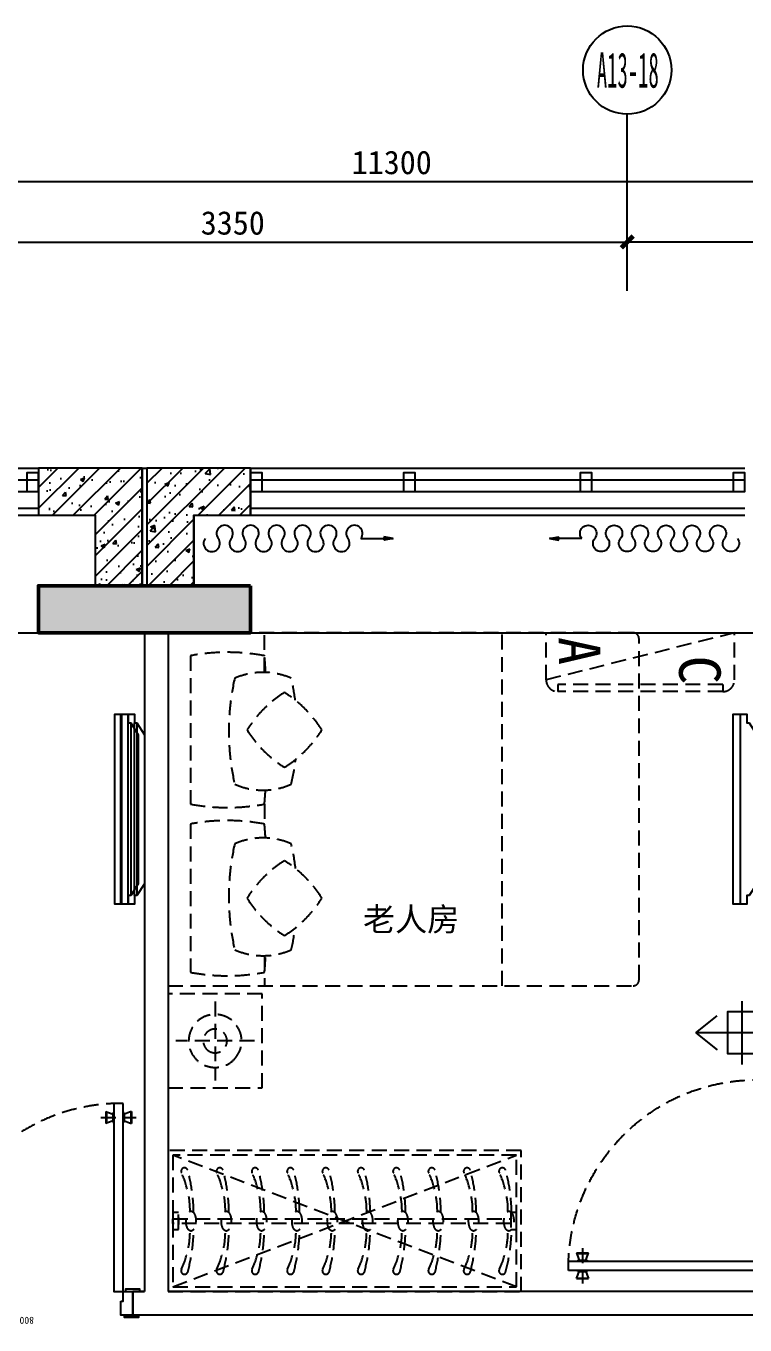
# Model space of a CAD drawing. Header units: millimetres. Extents: x -102565 to 103504, y -132507 to -120.
# Drawn here: x 62678 to 65731, y -6147 to -626 of the extents above; entities that cross this region are included whole.
import ezdxf
from ezdxf.enums import TextEntityAlignment as Align

# ---------------------------------------------------------------- set-up
doc = ezdxf.new("R2010")
doc.units = ezdxf.units.MM
doc.header["$LTSCALE"] = 10
doc.linetypes.add('HIDDEN', pattern=[9.524999999999999, 6.35, -3.175])
doc.layers.get('Defpoints').update_dxf_attribs({"color": 9})
for name, color, linetype in [('-B10  平         面  LESS', 3, 'Continuous'), ('-B11  平面非硬装   LESS', 2, 'HIDDEN'), ('-B12  平         地  LESS', 1, 'Continuous'), ('-B1234平 地 天 间  LESS', 7, 'Continuous'), ('-B123平   地   天  LESS', 3, 'Continuous'), ('-B13  平         天  LESS', 1, 'Continuous'), ('-B14  平 面 注 释  LESS', 1, 'Continuous'), ('-B60  给   排   水  LESS', 2, 'Continuous'), ('A02-G-MAIN-洋房4号户型_设计区$0$A_HDWR(配件)', 1, 'Continuous'), ('A02-G-MAIN-洋房4号户型_设计区$0$A_PATN_MATE(图案填充)', 252, 'Continuous'), ('A02-G-MAIN-洋房4号户型_设计区$0$A_WALL_BRIK(砌块墙)', 4, 'Continuous'), ('A02-G-MAIN-洋房4号户型_设计区$0$A_WINDOW(窗)', 3, 'Continuous'), ('S10-G-WACO-D户型COSF_设计区$0$G_COL_HATCH（墙柱填充）', 252, 'Continuous')]:
    doc.layers.add(name, color=color, linetype=linetype)
doc.layers.add('S10-G-WACO-D户型COSF_设计区$0$G_COL（墙柱）', color=4, linetype='Continuous', lineweight=50)
doc.styles.add('LESS标准文字', font='simhei.ttf', dxfattribs={"height": 2})
doc.dimstyles.new('标准注释（LESS）', dxfattribs={"dimtxt": 2, "dimasz": 1, "dimexe": 1, "dimexo": 0, "dimgap": 0.6, "dimtad": 1, "dimdec": 0, "dimrnd": 5, "dimzin": 12, "dimtxsty": 'LESS标准文字', "dimblk": 'ARCHTICK', "dimcen": 0, "dimclrd": 1, "dimclre": 1, "dimclrt": 3, "dimadec": 0, "dimazin": 0, "dimtfac": 1, "dimtdec": 0, "dimtix": 1, "dimtofl": 0, "dimtmove": 2, "dimatfit": 3, "dimldrblk": 'DOT', "dimfxl": 4, "dimfxlon": 1, "dimtfill": 1, "dimtolj": 1, "dimarcsym": 0})
pattern_1 = [(45, (-16910.52206872658, 1209.943903829408), (-44.19417382415921, 44.19417382415922), []), (49.99999999999999, (-16910.52206872658, 1209.943903829408), (179.3150456501884, -15.68803374564878), [18.75, -206.25]), (355, (-16910.52206872658, 1209.943903829408), (-34.68783340325, 188.048033425003), [15, -165]), (100.4514, (-16895.57914872658, 1208.63656882941), (144.6273454285054, 172.3598855152384), [15.9350475, -175.285528]), (46.18420000000002, (-16910.52206872658, 1259.943903829408), (266.8102621564111, -41.37975358225452), [28.12499999999986, -309.3749999999978]), (96.6356, (-16888.28788247659, 1256.495577079404), (233.6656763871758, 243.5294677251104), [23.902572, -262.92825]), (351.1842, (-16910.52206872658, 1259.943903829408), (233.6654862834068, 243.5296502313311), [22.5, -247.5]), (21, (-16885.52206872658, 1247.443903829408), (149.2267630296154, -100.6547226663347), [18.75, -206.25]), (326.0000000000001, (-16885.52206872658, 1247.443903829408), (60.82883298039543, 181.2875112617133), [15, -165]), (71.4514, (-16873.08651047658, 1239.056002329409), (210.0556571453725, 80.6326241774881), [15.9350475, -175.285528]), (37.50000000000001, (-16910.52206872658, 1209.943903829408), (3.039963829322667, 83.22346345782788), [0, -163, 0, -167.5, 0, -165.625]), (7.499999999999999, (-16910.52206872658, 1209.943903829408), (65.76738436053715, 98.60292797059006), [0, -95.5, 0, -159.25, 0, -63.125]), (327.5, (-16966.27206872658, 1209.943903829408), (133.4556090431022, -5.638717933594939), [0, -62.5, 0, -195, 0, -258.75]), (317.5, (-16991.27206872658, 1209.943903829408), (145.7965423355966, 25.02624558307943), [0, -81.25, 0, -129.5, 0, -183.75])]

# ---------------------------------------------------------------- blocks, each defined once
blk = doc.blocks.new('S10-G-WACO-D户型COSF_设计区')
at = {"layer": 'S10-G-WACO-D户型COSF_设计区$0$G_COL_HATCH（墙柱填充）'}
h = blk.add_hatch(color=0, dxfattribs=at)
h.dxf.hatch_style = 1
h.paths.add_polyline_path([(29149.99999223693, 18899.9606032247), (28249.99999223693, 18899.9606032247), (28249.99999223693, 18699.9606032247), (29149.99999223693, 18699.9606032247)])
at = {"layer": 'S10-G-WACO-D户型COSF_设计区$0$G_COL（墙柱）', "color": 0}
blk.add_lwpolyline([(29149.99999223693, 18899.9606032247), (28249.99999223693, 18899.9606032247), (28249.99999223693, 18699.9606032247), (29149.99999223693, 18699.9606032247)], close=True, dxfattribs=at)
blk = doc.blocks.new('1500ertong')
at = {"layer": '-B11  平面非硬装   LESS', "color": 8}
for p, q in [((22106.91643286493, 10041.58556191484), (22106.91643286493, 10376.58556190739)), ((21939.41643286493, 10209.08556191484), (22274.41643289474, 10209.08556191484)), ((20887.9596693888, 9974.585561914839), (20888.17679248002, 8474.585561914839)), ((21897.2183274999, 9846.879006295765), (21897.2183274999, 9974.585561914839)), ((22212.21834210303, 9287.33667024365), (22212.21834210303, 9917.336664730221)), ((21897.2183274999, 9202.402277344376), (21897.2183274999, 9287.336667472035)), ((22212.21834265531, 8572.402280011433), (22212.21834265531, 9202.402274498003)), ((21897.2183274999, 8642.859938520645), (21897.2183274999, 8474.585561914839)), ((21897.2183274999, 8572.402277344376), (21897.2183274999, 8569.869472438008))]:
    blk.add_line(p, q, dxfattribs=at)
at = {"layer": '-B11  平面非硬装   LESS'}
blk.add_lwpolyline([(22306.91643286493, 10409.08556191484), (21906.91643286493, 10409.08556191484), (21906.91643286493, 10009.08556191484), (22306.91643286493, 10009.08556191484)], close=True, dxfattribs=at)
blk.add_lwpolyline([(22306.91653070596, 9974.585561914835), (20331.91653070596, 9974.585561914839, 0.414213562373095), (20306.91653070596, 9949.585561914839), (20306.91653070596, 8499.585561914839, 0.414213562373095), (20331.91653070596, 8474.585561914839), (22306.91653070596, 8474.585561914835)], format="xyb", close=True, dxfattribs=at)
at = {"layer": '-B11  平面非硬装   LESS', "color": 8}
for centre, radius, start, end in [((25790.4455355182, 9602.336667472031), 3905.949704364321, 175.3742887233572, 176.4127364495465), ((22054.7183274999, 9085.436525577217), 846.6782718860277, 79.2793300050891, 100.7206699949109), ((21903.61884925512, 9549.37391229859), 297.5739364141405, 66.18657204692421, 113.8134279530758), ((22769.95733008531, 9596.613911563065), 1011.820786297927, 167.1516449646382, 172.4797976207421), ((21037.28036848453, 9596.613911563069), 1011.820786297927, 347.1516449646382, 12.84835503536186), ((22081.78023222831, 9333.110410088211), 505.9103931489637, 122.15164597255, 147.8483542547833), ((21543.32771740106, 9333.110410088211), 505.9103931453533, 32.15164574521668, 57.84835402745), ((22081.78023222831, 9871.562924915463), 505.9103931453533, 212.1516457452167, 237.84835402745), ((21543.32771740106, 9871.562924915463), 505.9103931489637, 302.15164597255, 327.8483542547833), ((22769.95733008531, 9596.613911563065), 1011.820786297927, 186.7941671501419, 192.8483550353618), ((21903.61884925512, 9643.85391085735), 297.5739364141292, 246.1865720469242, 293.8134279530758), ((25790.4455355182, 9602.336667472031), 3905.949704364321, 183.7559056628886, 184.6257112766428), ((22054.7183274999, 10119.23680936685), 846.6782718860277, 259.2793300050891, 280.7206699949109), ((25790.4455355182, 8887.402277344372), 3905.949704364321, 175.3742887233572, 176.2440943371114), ((22054.7183274999, 8370.502135449558), 846.6782718860277, 79.2793300050891, 100.7206699949109), ((22769.95733008531, 8893.125033253338), 1011.820786297927, 167.1516449646382, 173.2058328498582), ((21903.61884925512, 8845.88503395906), 297.5739364141292, 66.18657204692421, 113.8134279530758), ((21037.28036848453, 8893.125033253342), 1011.820786297927, 347.1516449646382, 12.84835503536186), ((22081.78023222831, 8618.17601993075), 505.9103931453533, 122.15164597255, 147.8483542547833), ((21543.32771740106, 8618.17601993075), 505.9103931489637, 32.15164574521668, 57.84835402745), ((22081.78023222831, 9156.628534758001), 505.9103931489637, 212.1516457452167, 237.84835402745), ((21543.32771740106, 9156.628534758001), 505.9103931453533, 302.15164597255, 327.8483542547833), ((22769.95733008531, 8893.125033253338), 1011.820786297927, 187.5202023792579, 192.8483550353618), ((21903.61884925512, 8940.365032547623), 297.5739364141405, 246.1865720469242, 293.8134279530758), ((25790.4455355182, 8887.402277344372), 3905.949704364321, 183.5872635504535, 184.6257112766428), ((22054.7183274999, 9404.302419239193), 846.6782718860277, 259.2793300050891, 280.7206699949109)]:
    blk.add_arc(centre, radius, start, end, dxfattribs=at)
at = {"layer": '-B11  平面非硬装   LESS', "color": 8, "extrusion": (0, 0, -1)}
for major_axis, ratio, start_param, end_param in [((-79.5495128997231, 79.54951289972311), 0.9999999995917888, 0.7853981636015538, 7.06858347078114), ((35.70889245533573, 35.70889245533572), 0.9999999996967107, -0.7853981635490931, 5.497787143630493)]:
    blk.add_ellipse((22106.91643286493, 10209.08556191484), major_axis=major_axis, ratio=ratio, start_param=start_param, end_param=end_param, dxfattribs=at)
blk = doc.blocks.new('空调')
at = {"color": 1, "linetype": 'HIDDEN'}
for p, q in [((49.99999998009298, 250.0000100998295), (750.0003656515764, 249.9985473207198)), ((49.99999996740371, 220.0000100998295), (49.99999998009298, 250.0000100998295)), ((750.0003656388872, 219.9985473207125), (750.0003656515764, 249.9985473207198)), ((-4.109460860490799e-08, 200.0000100998295), (-4.109460860490799e-08, 1.010029518511146e-05)), ((-4.109460860490799e-08, 1.010029518511146e-05), (800.0003656303888, 199.9985473169945)), ((49.99999996740371, 220.0000100998295), (750.0003656388872, 219.9985473207125)), ((800.0003656303888, 199.9985473169945), (800.0003656153713, -0.001452381729905028))]:
    blk.add_line(p, q, dxfattribs=at)
at = {"linetype": 'HIDDEN'}
blk.add_lwpolyline([(800.0003656153713, -0.001452381729905028), (-4.109460860490799e-08, 1.010029518511146e-05)], dxfattribs=at)
at = {"color": 1, "linetype": 'HIDDEN'}
for centre, start, end in [((49.99999995890539, 200.0000100998295), 89.99999997331958, 180), ((750.0003656303888, 199.9985473207125), 0, 89.99999997331958)]:
    blk.add_arc(centre, 50, start, end, dxfattribs=at)
at = {"color": 1, "linetype": 'HIDDEN', "style": 'LESS标准文字'}
for s, p in [('C', (235.7012908181059, 97.94190648794029)), ('A', (746.5208552761324, 17.7408522578844))]:
    blk.add_text(s, height=176.4, rotation=90.4173541240641, dxfattribs=at).set_placement(p)
blk = doc.blocks.new('门把手')
at = {"layer": '-B10  平         面  LESS', "color": 1, "linetype": 'Continuous'}
for p, q in [((-54.72222222195705, -35.00000000014552), (-54.72222222195705, -84.99999999985448)), ((-51.94444444420515, -35.00000000014552), (-51.94444444420515, -84.99999999985448)), ((-24.16666666662786, -40.55555555571482), (-19.99999999994179, -40.55555555571482)), ((-24.16666666662786, -40.55555555571482), (-24.16666666662786, -79.44444444428518)), ((24.16666666674428, -40.55555555571482), (20.00000000005821, -40.55555555571482)), ((24.16666666674428, -40.55555555571482), (24.16666666674428, -79.44444444428518)), ((51.94444444432156, -35.00000000014552), (51.94444444432156, -84.99999999985448)), ((54.72222222207347, -35.00000000014552), (54.72222222207347, -84.99999999985448)), ((-24.16666666662786, -79.44444444428518), (-19.99999999994179, -79.44444444428518)), ((24.16666666674428, -79.44444444428518), (20.00000000005821, -79.44444444428518))]:
    blk.add_line(p, q, dxfattribs=at)
at = {"layer": '-B10  平         面  LESS', "color": 1, "linetype": 'HIDDEN'}
blk.add_line((-74.72735156066483, -60), (74.72735156095587, -60), dxfattribs=at)
at = {"layer": '-B10  平         面  LESS', "color": 1, "linetype": 'Continuous', "extrusion": (0, 0, -1)}
for centre, major_axis, ratio, start_param, end_param in [((-109.8726851758547, -234.2332175738338), (146.177030596891, 146.1770305968911), 0.9999999999886804, 5.767838655343621, 5.925277639357057), ((-109.8726851758547, 114.2332175738302), (146.177030599858, 146.1770305998581), 0.9999999999860258, 1.928703994608979, 2.086142978620104)]:
    blk.add_ellipse(centre, major_axis=major_axis, ratio=ratio, start_param=start_param, end_param=end_param, dxfattribs=at)
at = {"layer": '-B10  平         面  LESS', "color": 1, "linetype": 'Continuous'}
for centre, major_axis, ratio, start_param, end_param in [((109.8726851759711, -234.2332175738338), (146.177030596999, -146.177030596999), 0.9999999999873886, 2.626246001752999, 2.783684985767259), ((109.8726851759711, 114.2332175738302), (146.1770305973785, -146.1770305973785), 0.9999999999996985, 5.070296648203129, 5.227735632215986)]:
    blk.add_ellipse(centre, major_axis=major_axis, ratio=ratio, start_param=start_param, end_param=end_param, dxfattribs=at)
blk = doc.blocks.new('门开启虚线')
at = {"layer": '-B10  平         面  LESS', "color": 8, "linetype": 'HIDDEN'}
blk.add_arc((0, 1.455191522836685e-11), 799.9999999999491, 90, 180, dxfattribs=at)
blk = doc.blocks.new('*U1135')
blk.add_lwpolyline([(0, 0), (-60, 0), (-60, 10), (0, 10)], close=True)
blk = doc.blocks.new('*D290')
at = {"layer": 'Defpoints', "color": 0, "transparency": 16777216}
for p in [(50.00000000011642, 122.0573235716462), (50.00000000011642, 99.99999999288411), (849.9999999586144, 99.99999999298234)]:
    blk.add_point(p, dxfattribs=at)
at = {"layer": 'Defpoints', "color": 8, "transparency": 16777216, "insert": (449.9999999793654, 122.0573235716462), "char_height": 30, "attachment_point": 5, "style": 'LESS标准文字', "bg_fill": 3, "box_fill_scale": 1.1, "bg_fill_color": 256, "bg_fill_true_color": 13158600, "bg_fill_transparency": 0}
blk.add_mtext('\\A1;800', dxfattribs=at)
blk = doc.blocks.new('_ArchTick')
at = {"color": 0, "linetype": 'ByBlock', "const_width": 0.4}
blk.add_lwpolyline([(-0.5, -0.5), (0.5, 0.5)], dxfattribs=at)
blk = doc.blocks.new('_Dot')
at = {"color": 0, "linetype": 'ByBlock', "lineweight": -2}
blk.add_line((-0.5, 0), (-1, 0), dxfattribs=at)
at = {"color": 0, "linetype": 'ByBlock', "const_width": 0.5}
blk.add_lwpolyline([(-0.25, 0, 1), (0.25, 0, 1)], format="xyb", close=True, dxfattribs=at)
blk = doc.blocks.new('门套线（外）')
blk.add_lwpolyline([(0, 1.726334630802739e-09), (60, 1.726334630802739e-09), (60, 10.00000000172633), (0, 10.00000000172633)], close=True)
blk = doc.blocks.new('A$C2F834631')
for p, q in [((-2.479512477293611e-05, 87.47737107378634), (62.13425099966116, 98.47886482599279)), ((-2.479512477293611e-05, 87.47737107378634), (62.13425099966116, 76.4758773215799)), ((214.759857776342, 87.47737107378634), (-2.479512477293611e-05, 87.47737107378634)), ((62.13425099966116, 98.47886482599279), (54.91981336072786, 87.47737107378634)), ((62.13425099966116, 76.4758773215799), (54.91981336072786, 87.47737107378634))]:
    blk.add_line(p, q)
for centre, start, end in [((343.8627562538022, 120.6307885939968), 322.3895166346791, 217.6104833653209), ((515.999954223691, 120.6307885939896), 322.3895166346791, 217.6104833653209), ((688.137152193638, 120.6307885939896), 322.3895166346791, 217.6104833653209), ((860.2743501635268, 120.6307885939823), 322.3895166346791, 217.6104833653209), ((1032.411548133416, 120.6307885939823), 322.3895166346791, 217.6104833653209), ((1204.548746103363, 120.630788593975), 322.3895166346791, 217.6104833653209), ((257.7941572688287, 54.32395355357585), 142.3895166346791, 37.6104833653209), ((429.9313552387757, 54.32395355356857), 142.3895166346791, 37.6104833653209), ((602.0685532086645, 54.32395355356857), 142.3895166346791, 37.6104833653209), ((774.2057511785533, 54.3239535535613), 142.3895166346791, 37.6104833653209), ((946.3429491485003, 54.3239535535613), 142.3895166346791, 37.6104833653209), ((1118.480147118389, 54.32395355355402), 142.3895166346791, 37.6104833653209)]:
    blk.add_arc(centre, 54.32402807301445, start, end)
for points in [[(62.13425099966116, 98.47886482599279), (54.91981336072786, 87.47737107378634), (-2.479512477293611e-05, 87.47737107378634)], [(-2.479512477293611e-05, 87.47737107378634), (62.13425099966116, 76.4758773215799), (54.91981336072786, 87.47737107378634)]]:
    blk.add_solid(points)
blk = doc.blocks.new('*U640')
at = {"linetype": 'ByBlock', "extrusion": (0, 0, -1)}
for p, q in [((604520.0551183125, -248157.5679124451), (604520.0551183125, -249657.5679124451)), ((605120.0551183125, -248157.5679124451), (604520.0551183125, -248157.5679124451)), ((605120.0551183125, -249657.5679124451), (605120.0551183125, -248157.5679124451)), ((604520.0551183125, -249657.5679124451), (605120.0551183125, -249657.5679124451))]:
    blk.add_line(p, q, dxfattribs=at)
at = {"linetype": 'ByBlock'}
for p, q in [((604520.0551183125, -248157.5679124451), (604520.0551183125, -249657.5679124451)), ((605120.0551183125, -248157.5679124451), (604520.0551183125, -248157.5679124451)), ((604540.0551183125, -248177.5679124451), (604540.0551183125, -249637.5679124451)), ((605100.0551183125, -248177.5679124451), (604540.0551183125, -248177.5679124451)), ((604856.1841505965, -248177.5679124451), (604783.9260860583, -248177.5679124451)), ((605100.0551183125, -249637.5679124451), (605100.0551183125, -248177.5679124451)), ((605120.0551183125, -249657.5679124451), (605120.0551183125, -248157.5679124451)), ((604520.0551183125, -249657.5679124451), (605120.0551183125, -249657.5679124451)), ((604540.0551183125, -249637.5679124451), (605100.0551183125, -249637.5679124451)), ((604783.9260860583, -249637.5679124451), (604856.1841505965, -249637.5679124451))]:
    blk.add_line(p, q, dxfattribs=at)
at = {"color": 8, "linetype": 'ByBlock'}
for p, q in [((604783.9260860583, -248177.5679124451), (604783.9260860583, -248202.5679124451)), ((604856.1841505965, -248202.5679124451), (604856.1841505965, -248177.5679124451)), ((604783.9260860583, -248202.5679124451), (604856.1841505965, -248202.5679124451)), ((604835.0551183125, -248202.5679124451), (604805.0551183125, -248202.5679124451)), ((604783.9260860583, -249612.5679124451), (604783.9260860583, -249637.5679124451)), ((604856.1841505965, -249612.5679124451), (604783.9260860583, -249612.5679124451)), ((604856.1841505965, -249637.5679124451), (604856.1841505965, -249612.5679124451))]:
    blk.add_line(p, q, dxfattribs=at)
at = {"color": 8}
for points in [[(604540.0551183125, -248177.5679124451), (605100.0551183125, -249637.5679124451)], [(604540.0551183125, -249637.5679124451), (605100.0551183125, -248177.5679124451)]]:
    blk.add_lwpolyline(points, dxfattribs=at)
at = {"color": 8, "linetype": 'ByBlock'}
blk.add_lwpolyline([(604830.0551183125, -249612.5679124451), (604810.0551183125, -249612.5679124451), (604810.0551183125, -248177.5679124451), (604830.0551183125, -248177.5679124451)], close=True, dxfattribs=at)
for centre, radius, start, end in [((604608.5458315264, -248227.3959368832), 14.71397849722514, 60.90327998400224, 249.7316551489735), ((604794.8759065171, -247529.278480806), 737.2075556814796, 254.9497944831996, 269.2051470997105), ((604779.4503475925, -247866.8855244821), 384.287241269938, 244.7789436781691, 269.8386877940624), ((604845.2365576526, -247529.2785398891), 737.2075556814652, 270.7947214080605, 285.0500712159664), ((604860.6613233587, -247866.8856193802), 384.2872420775963, 270.1611670637388, 295.2209222685478), ((605031.5649970075, -248227.3964320129), 14.71397849722492, 290.2682119472328, 119.0965870026857), ((604608.5458315264, -248377.3959368832), 14.71397849722514, 60.90327998400221, 249.7316551489733), ((604794.8759065171, -247679.278480806), 737.2075556814796, 254.9497944831994, 269.2051470997105), ((604779.4503475925, -248016.8855244821), 384.287241269938, 244.7789436781688, 269.8386877940624), ((604845.2365576526, -247679.2785398891), 737.2075556814652, 270.7947214080605, 285.0500712159665), ((604860.6613233587, -248016.8856193802), 384.2872420775963, 270.1611670637388, 295.220922268548), ((605031.5649970075, -248377.3964320129), 14.71397849722492, 290.2682119472328, 119.0965870026861), ((604608.5458315264, -248527.3959368832), 14.71397849722514, 60.90327998400221, 249.7316551489733), ((604779.4503475925, -248166.8855244821), 384.287241269938, 244.7789436781696, 269.8386877940624), ((604860.6613233587, -248166.8856193802), 384.2872420775963, 270.1611670637388, 295.2209222685473), ((605031.5649970075, -248527.3964320129), 14.71397849722492, 290.2682119472328, 119.0965870026861), ((604794.8759065171, -247829.278480806), 737.2075556814796, 254.9497944831998, 269.2051470997105), ((604845.2365576526, -247829.2785398891), 737.2075556814652, 270.7947214080605, 285.0500712159665), ((604608.5458315264, -248677.3959368832), 14.71397849722514, 60.90327998400221, 249.7316551489733), ((604794.8759065171, -247979.278480806), 737.2075556814796, 254.9497944831998, 269.2051470997105), ((604779.4503475925, -248316.8855244821), 384.287241269938, 244.7789436781696, 269.8386877940624), ((604845.2365576526, -247979.2785398891), 737.2075556814652, 270.7947214080605, 285.0500712159665), ((604860.6613233587, -248316.8856193802), 384.2872420775963, 270.1611670637388, 295.2209222685473), ((605031.5649970075, -248677.3964320129), 14.71397849722492, 290.2682119472328, 119.0965870026861), ((604608.5458315264, -248827.3959368832), 14.71397849722514, 60.90327998400379, 249.7316551489745), ((604794.8759065171, -248129.278480806), 737.2075556814796, 254.9497944831989, 269.2051470997105), ((604779.4503475925, -248466.8855244821), 384.287241269938, 244.7789436781696, 269.8386877940624), ((604845.2365576526, -248129.2785398891), 737.2075556814652, 270.7947214080605, 285.0500712159665), ((604860.6613233587, -248466.8856193802), 384.2872420775963, 270.1611670637388, 295.2209222685473), ((605031.5649970075, -248827.3964320129), 14.71397849722492, 290.2682119472339, 119.0965870026845), ((604608.5458315264, -248977.3959368832), 14.71397849722514, 60.90327998400379, 249.7316551489745), ((604779.4503475925, -248616.8855244821), 384.287241269938, 244.7789436781696, 269.8386877940624), ((604860.6613233587, -248616.8856193802), 384.2872420775963, 270.1611670637388, 295.2209222685473), ((605031.5649970075, -248977.3964320129), 14.71397849722492, 290.2682119472339, 119.0965870026845), ((604794.8759065171, -248279.278480806), 737.2075556814796, 254.9497944831989, 269.2051470997105), ((604845.2365576526, -248279.2785398891), 737.2075556814652, 270.7947214080605, 285.0500712159665), ((604608.5458315264, -249127.3959368832), 14.71397849722514, 60.90327998400379, 249.7316551489745), ((604779.4503475925, -248766.8855244821), 384.287241269938, 244.7789436781696, 269.8386877940624), ((604860.6613233587, -248766.8856193802), 384.2872420775963, 270.1611670637388, 295.2209222685473), ((605031.5649970075, -249127.3964320129), 14.71397849722492, 290.2682119472339, 119.0965870026845), ((604794.8759065171, -248429.278480806), 737.2075556814796, 254.9497944831989, 269.2051470997105), ((604845.2365576526, -248429.2785398891), 737.2075556814652, 270.7947214080605, 285.0500712159665), ((604608.5458315264, -249277.3959368832), 14.71397849722514, 60.90327998400379, 249.7316551489745), ((604794.8759065171, -248579.278480806), 737.2075556814796, 254.9497944832006, 269.2051470997105), ((604779.4503475925, -248916.8855244821), 384.287241269938, 244.7789436781696, 269.8386877940624), ((604845.2365576526, -248579.2785398891), 737.2075556814652, 270.7947214080606, 285.0500712159665), ((604860.6613233587, -248916.8856193802), 384.2872420775963, 270.1611670637388, 295.2209222685473), ((605031.5649970075, -249277.3964320129), 14.71397849722492, 290.2682119472317, 119.0965870026845), ((604608.5458315264, -249427.3959368832), 14.71397849722514, 60.90327998400379, 249.7316551489745), ((604794.8759065171, -248729.278480806), 737.2075556814796, 254.9497944832006, 269.2051470997105), ((604779.4503475925, -249066.8855244821), 384.287241269938, 244.7789436781696, 269.8386877940624), ((604845.2365576526, -248729.2785398891), 737.2075556814652, 270.7947214080606, 285.0500712159665), ((604860.6613233587, -249066.8856193802), 384.2872420775963, 270.1611670637388, 295.2209222685473), ((605031.5649970075, -249427.3964320129), 14.71397849722492, 290.2682119472317, 119.0965870026845), ((604608.5458315264, -249577.3959368832), 14.71397849722514, 60.90327998400379, 249.7316551489745), ((604779.4503475925, -249216.8855244821), 384.287241269938, 244.7789436781696, 269.8386877940624), ((604860.6613233587, -249216.8856193802), 384.2872420775963, 270.1611670637388, 295.2209222685473), ((605031.5649970075, -249577.3964320129), 14.71397849722492, 290.2682119472317, 119.0965870026845), ((604794.8759065171, -248879.278480806), 737.2075556814796, 254.9497944832006, 269.2051470997105), ((604845.2365576526, -248879.2785398891), 737.2075556814652, 270.7947214080606, 285.0500712159665)]:
    blk.add_arc(centre, radius, start, end, dxfattribs=at)
for centre in [(604820.0553571781, -248254.9116755953), (604820.0553571781, -248404.9116755953), (604820.0553571781, -248554.9116755953), (604820.0553571781, -248704.9116755953), (604820.0553571781, -248854.9116755953), (604820.0553571781, -249004.9116755953), (604820.0553571781, -249154.9116755953), (604820.0553571781, -249304.9116755953), (604820.0553571781, -249454.9116755953), (604820.0553571781, -249604.9116755953)]:
    blk.add_ellipse(centre, major_axis=(-42.36795274843174, 9.747465504192955e-05), ratio=0.4943720058768378, start_param=3.141592653589864, end_param=9.42477796076945, dxfattribs=at)
blk = doc.blocks.new('wqda')
at = {"layer": '-B10  平         面  LESS'}
for p, q in [((128310.9970469819, -10936.92178206505), (128310.9970469819, -11206.94074161859)), ((128310.9970469819, -10936.92178206504), (128310.9970469819, -11206.94074161857)), ((128508.2043581793, -11071.93126184183), (128417.2289731511, -10999.63069309767)), ((128508.2043581793, -11071.93126184182), (128417.2289731511, -10999.63069309766)), ((128223.9319910076, -11071.93126184183), (128508.2043581793, -11071.93126184183)), ((128223.9319910076, -11071.93126184182), (128508.2043581793, -11071.93126184182)), ((128508.2043581793, -11071.93126184183), (128417.2289731511, -11144.231830586)), ((128508.2043581793, -11071.93126184182), (128417.2289731511, -11144.23183058598))]:
    blk.add_line(p, q, dxfattribs=at)
for points in [[(128249.3258793433, -10981.93125957247), (128372.6682146206, -10981.93125957247), (128372.6682146206, -11161.9312641112), (128249.3258793433, -11161.9312641112)], [(128249.3258793433, -10981.93125957246), (128372.6682146206, -10981.93125957246), (128372.6682146206, -11161.93126411118), (128249.3258793433, -11161.93126411118)]]:
    blk.add_lwpolyline(points, close=True, dxfattribs=at)
blk = doc.blocks.new('*D1063')
at = {"color": 1, "lineweight": -2, "transparency": 16777216}
for p, q in [((24508.54238236853, -20699.12207328792), (24508.54238236853, -20449.12207328792)), ((35808.54237600793, -20699.12207328792), (35808.54237600793, -20449.12207328792)), ((24508.54238236853, -20499.12207328792), (35808.54237600793, -20499.12207328792))]:
    blk.add_line(p, q, dxfattribs=at)
at = {"layer": 'Defpoints', "color": 0, "transparency": 16777216}
for p in [(35808.54237600793, -20499.12207328792), (24508.54238236853, -21279.06380158234), (35808.54237600793, -21279.06380158234)]:
    blk.add_point(p, dxfattribs=at)
at = {"color": 1, "lineweight": -2, "transparency": 16777216, "xscale": 50, "yscale": 50, "zscale": 50, "rotation": 180}
blk.add_blockref('_ArchTick', (24508.54238236853, -20499.12207328792), dxfattribs=at)
at = {"color": 1, "lineweight": -2, "transparency": 16777216, "xscale": 50, "yscale": 50, "zscale": 50}
blk.add_blockref('_ArchTick', (35808.54237600793, -20499.12207328792), dxfattribs=at)
at = {"color": 3, "transparency": 16777216, "insert": (30158.54237918823, -20418.56027553511), "char_height": 100, "attachment_point": 5, "style": 'LESS标准文字', "bg_fill": 3, "box_fill_scale": 1.1, "bg_fill_color": 256, "bg_fill_true_color": 13158600, "bg_fill_transparency": 0}
blk.add_mtext('\\A1;11300', dxfattribs=at)
blk = doc.blocks.new('*D1064')
at = {"color": 1, "lineweight": -2, "transparency": 16777216}
for p, q in [((27808.54238236855, -20956.08812543355), (27808.54238236855, -20706.08812543355)), ((27808.54238236855, -20756.08812543355), (31158.54238236855, -20756.08812543355)), ((31158.54238236855, -20956.08812543355), (31158.54238236855, -20706.08812543355))]:
    blk.add_line(p, q, dxfattribs=at)
at = {"layer": 'Defpoints', "color": 0, "transparency": 16777216}
for p in [(31158.54238236855, -20756.08812543355), (31158.54238236855, -21333.56871017082), (27808.54238236855, -21423.782253219)]:
    blk.add_point(p, dxfattribs=at)
at = {"color": 1, "lineweight": -2, "transparency": 16777216, "xscale": 50, "yscale": 50, "zscale": 50, "rotation": 180}
blk.add_blockref('_ArchTick', (27808.54238236855, -20756.08812543355), dxfattribs=at)
at = {"color": 1, "lineweight": -2, "transparency": 16777216, "xscale": 50, "yscale": 50, "zscale": 50}
blk.add_blockref('_ArchTick', (31158.54238236855, -20756.08812543355), dxfattribs=at)
at = {"color": 3, "transparency": 16777216, "insert": (29483.54238236855, -20675.52632768075), "char_height": 100, "attachment_point": 5, "style": 'LESS标准文字', "bg_fill": 3, "box_fill_scale": 1.1, "bg_fill_color": 256, "bg_fill_true_color": 13158600, "bg_fill_transparency": 0}
blk.add_mtext('\\A1;3350', dxfattribs=at)
blk = doc.blocks.new('*D1065')
at = {"color": 1, "lineweight": -2, "transparency": 16777216}
for p, q in [((31158.54238236855, -20956.08812543355), (31158.54238236855, -20706.08812543355)), ((33508.54238236843, -20756.08812543355), (31158.54238236855, -20756.08812543355)), ((33508.54238236843, -20956.08812543355), (33508.54238236843, -20706.08812543355))]:
    blk.add_line(p, q, dxfattribs=at)
at = {"layer": 'Defpoints', "color": 0, "transparency": 16777216}
for p in [(31158.54238236855, -20756.08812543355), (31158.54238236855, -21263.55212980635), (33508.54238236843, -21326.83625701927)]:
    blk.add_point(p, dxfattribs=at)
at = {"color": 1, "lineweight": -2, "transparency": 16777216, "xscale": 50, "yscale": 50, "zscale": 50, "rotation": 180}
blk.add_blockref('_ArchTick', (31158.54238236855, -20756.08812543355), dxfattribs=at)
at = {"color": 1, "lineweight": -2, "transparency": 16777216, "xscale": 50, "yscale": 50, "zscale": 50}
blk.add_blockref('_ArchTick', (33508.54238236843, -20756.08812543355), dxfattribs=at)
at = {"color": 3, "transparency": 16777216, "insert": (32333.54238236848, -20675.52632768075), "char_height": 100, "attachment_point": 5, "style": 'LESS标准文字', "bg_fill": 3, "box_fill_scale": 1.1, "bg_fill_color": 256, "bg_fill_true_color": 13158600, "bg_fill_transparency": 0}
blk.add_mtext('\\A1;2350', dxfattribs=at)
blk = doc.blocks.new('*U1078')
at = {"color": 1}
blk.add_line((0, 0), (3.33066907387547e-15, 15), dxfattribs=at)
blk.add_circle((4.163336342344337e-15, 18.75), 3.750000000000001, dxfattribs=at)
at = {"color": 3, "style": 'LESS标准文字', "width": 2.440007436557728, "flags": 8}
blk.add_attdef('轴号', text='', height=3, dxfattribs=at).set_placement((-2.584317982871095, 17.25), (2.679518284759059, 17.25), align=Align.FIT)
blk = doc.blocks.new('*U289')
at = {"layer": '-B10  平         面  LESS'}
blk.add_lwpolyline([(40.00000000000003, -799.999999981126), (80.00000000000003, -799.999999981126), (80, -1.782609615474939e-09), (40, -1.782609615474939e-09)], close=True, dxfattribs=at)
at = {"layer": '-B12  平         地  LESS'}
for points in [[(50.00000000005821, 39.99999999821739), (40.00000000005821, 39.99999999823922), (40, -1.775333657860756e-09), (0, -1.760781742632389e-09), (0, 99.99999999641295), (50.00000000011642, 99.99999999640568), (50.00000000011642, 39.99999999821739)], [(849.9999999586726, 39.99999999821739), (859.9999999586726, 39.99999999823922), (859.9999999587308, -1.782609615474939e-09), (899.9999999587307, -1.768057700246572e-09), (899.9999999587307, 99.99999999641295), (849.9999999586144, 99.99999999640568), (849.9999999586144, 39.99999999821739)]]:
    blk.add_lwpolyline(points, dxfattribs=at)
at = {"layer": '-B10  平         面  LESS', "linetype": 'HIDDEN', "rotation": 180}
blk.add_blockref('门开启虚线', (50, -1.768057700246572e-09), dxfattribs=at)
at = {"layer": '-B10  平         面  LESS', "rotation": 180}
blk.add_blockref('门把手', (60.00000000000003, -799.999999981126), dxfattribs=at)
at = {"layer": '-B12  平         地  LESS', "color": 2}
blk.add_blockref('*U1135', (35.00000000011642, 99.9999999964275), dxfattribs=at)
at = {"layer": '-B12  平         地  LESS', "color": 2, "xscale": -1}
blk.add_blockref('*U1135', (864.9999999586144, 99.9999999964275), dxfattribs=at)
at = {"layer": '-B12  平         地  LESS', "rotation": 180}
blk.add_blockref('门套线（外）', (30, 1.647748604227672e-09), dxfattribs=at)
at = {"layer": '-B12  平         地  LESS', "xscale": -1, "rotation": 180}
blk.add_blockref('门套线（外）', (869.9999999587308, 1.647748604227672e-09), dxfattribs=at)
at = {"layer": 'Defpoints', "color": 2}
dim = blk.add_linear_dim(base=(50.00000000011642, 122.0573235716462), p1=(849.9999999586144, 99.99999999298234), p2=(50.00000000011642, 99.99999999288411), angle=180, dimstyle='标准注释（LESS）', override={"dimscale": 0, "dimtad": 0, "dimse1": 1, "dimse2": 1, "dimsd1": 1, "dimsd2": 1, "dimclrt": 8, "dimtix": 1, "dimtofl": 0, "dimtmove": 1, "dimatfit": 1, "dimtfill": 0}, dxfattribs=at)
dim.commit()
dim.dimension.update_dxf_attribs({"geometry": '*D290', "text_midpoint": (449.9999999793654, 122.0573235716462)})
blk = doc.blocks.new('A$C2ED66F2E')
at = {"layer": 'A02-G-MAIN-洋房4号户型_设计区$0$A_PATN_MATE(图案填充)'}
h = blk.add_hatch(dxfattribs=at)
h.set_pattern_fill('钢筋混凝土', color=256, scale=25)
h.set_pattern_definition(pattern_1)
h.paths.add_polyline_path([(11579.48604540986, 20110.03334187376), (11779.48604540986, 20109.94390382941), (11779.48604540986, 20609.94390382939), (11339.48604540986, 20609.94390382939), (11339.48604540986, 20409.94390382939), (11579.48604540986, 20409.94390382939)])
h = blk.add_hatch(dxfattribs=at)
h.set_pattern_fill('钢筋混凝土', color=256, scale=25)
h.set_pattern_definition(pattern_1)
edge = h.paths.add_edge_path()
edge.add_line((11999.48604540986, 20110.18983414587), (11999.48604540986, 20409.94390382865))
edge.add_line((11999.48604540986, 20409.94390382865), (12239.47817802003, 20409.94390382865))
edge.add_line((12239.47817802003, 20409.94390382865), (12239.48604540986, 20609.94390383011))
edge.add_line((12239.48604540986, 20609.94390383011), (11799.48604540986, 20609.94390382939))
edge.add_line((11799.48604540986, 20609.94390382939), (11799.48604540986, 20109.94390382941))
edge.add_line((11799.48604540986, 20109.94390382941), (11999.48604540986, 20109.94390382941))
at = {"layer": '-B11  平面非硬装   LESS', "linetype": 'ByBlock'}
for p, q in [((11691.76376008045, 19564.27924439568), (11691.76376008045, 18756.27924439568)), ((11718.36715310708, 19564.27924439568), (11718.36715310708, 18756.27924439568)), ((14318.34176676617, 19564.27924439333), (14318.34176676617, 18756.27924439333)), ((11720.78945757275, 18793.76224869933), (11720.78945756949, 19526.79624009226)), ((11730.87208531833, 19526.7962400925), (11730.8720853167, 18793.76224869933)), ((11747.39285059938, 18793.76224869933), (11747.39285059612, 19526.79624009226)), ((11757.47547834495, 19526.7962400925), (11757.47547834332, 18793.76224869933))]:
    blk.add_line(p, q, dxfattribs=at)
for points in [[(11762.87439965725, 18843.75913024601), (11730.8720853167, 18793.76224869933), (11720.78945757275, 18793.76224869933), (11720.78945757275, 18756.27924439568), (11662.87439965725, 18756.27924439568), (11662.87439965725, 19564.27924439568), (11720.78945757275, 19564.27924439568), (11720.78945757275, 19526.79624009226), (11730.8720853167, 19526.7962400925), (11762.87439965725, 19476.79935854558)], [(11789.47779268388, 18843.75913024601), (11757.47547834332, 18793.76224869933), (11747.39285059938, 18793.76224869933), (11747.39285059938, 18756.27924439568), (11689.47779268388, 18756.27924439568), (11689.47779268388, 19564.27924439568), (11747.39285059938, 19564.27924439568), (11747.39285059938, 19526.79624009226), (11757.47547834332, 19526.7962400925), (11789.47779268388, 19476.79935854558)], [(14389.45240634297, 18843.75913024366), (14357.45009200242, 18793.76224869698), (14347.36746425847, 18793.76224869698), (14347.36746425847, 18756.27924439333), (14289.45240634297, 18756.27924439333), (14289.45240634297, 19564.27924439333), (14347.36746425847, 19564.27924439333), (14347.36746425847, 19526.79624008991), (14357.45009200242, 19526.79624009015), (14389.45240634297, 19476.79935854323)]]:
    blk.add_lwpolyline(points, close=True, dxfattribs=at)
at = {"layer": '-B1234平 地 天 间  LESS'}
for p, q in [((11779.48604540986, 20609.94390382939), (11779.48604540986, 20110.10786200334)), ((11799.48604540986, 20609.94390382939), (11799.48604540986, 20110.11531401629)), ((11339.48604576917, 20109.9439177184), (12239.41152528547, 20110.27923053512)), ((11339.48604576917, 20109.94390381804), (11339.48604576917, 19909.94390382826)), ((12239.48604576917, 19909.94390424735), (12239.48604540986, 20109.94390426059)), ((11339.48604540986, 19909.94390383516), (12239.48604540986, 19910.27924441824)), ((11789.47817802047, 19909.94390382221), (11789.47817801994, 17109.94390381526)), ((11889.4781780205, 19909.94390381934), (11889.47817802035, 17109.94390382772)), ((11739.47817801948, 17109.94390382987), (11739.47817801948, 17009.94390382859)), ((11739.47817801869, 17109.94390382784), (11789.47817801994, 17109.94390382823)), ((11789.47817801994, 17109.94390381526), (11739.47817801948, 17109.94390382784)), ((11739.47817801954, 17009.94390382784), (11739.47817801948, 17109.94390382784)), ((14389.47817801989, 17109.94390382877), (11889.47817802035, 17109.94390382772)), ((14489.47817802009, 17009.94390382898), (11739.47817801954, 17009.94390382787))]:
    blk.add_line(p, q, dxfattribs=at)
for points in [[(11579.48604540986, 20110.03334187376), (11779.48604540986, 20109.94390382941), (11779.48604540986, 20609.94390382939), (11339.48604540986, 20609.94390382939), (11339.48604540986, 20409.94390382939), (11579.48604540986, 20409.94390382939), (11579.48604540986, 20110.03334187376)], [(11999.48604540986, 20110.18983414587), (11999.48604540986, 20409.94390382865), (12239.47817802003, 20409.94390382865), (12239.48604540986, 20609.94390383011), (11799.48604540986, 20609.94390382939), (11799.48604540986, 20109.94390382941), (11999.48604540986, 20109.94390382941)]]:
    blk.add_lwpolyline(points, dxfattribs=at)
at = {"layer": '-B123平   地   天  LESS', "color": 2}
blk.add_line((12213.03771006003, 19910.26938975135), (14389.47817801987, 19910.26938975145), dxfattribs=at)
blk.add_lwpolyline([(9139.478178020385, 19909.94390383521), (11339.48604540986, 19909.94390383516)], dxfattribs=at)
at = {"layer": '-B13  平         天  LESS', "linetype": 'HIDDEN'}
blk.add_lwpolyline([(13389.47817802038, 17709.94390382772), (11889.47817802035, 17709.94390382772), (11889.47817802035, 17109.94390382772), (13389.47817802038, 17109.94390382772)], close=True, dxfattribs=at)
blk.add_lwpolyline([(11779.48604540986, 20609.94390382939), (11799.48604540986, 20609.9439038294)])
at = {"layer": 'A02-G-MAIN-洋房4号户型_设计区$0$A_HDWR(配件)'}
for points in [[(11289.4826088653, 20509.94390382922), (11339.4826088653, 20509.94390382922), (11339.4826088653, 20589.94390382922), (11289.4826088653, 20589.94390382922)], [(12239.47817802003, 20509.94390382941), (12289.47817802003, 20509.94390382941), (12289.47817802003, 20589.94390382941), (12239.47817802003, 20589.94390382941)], [(12889.47817802003, 20509.94390382941), (12939.47817802003, 20509.94390382941), (12939.47817802003, 20589.94390382941), (12889.47817802003, 20589.94390382941)], [(13639.47817802003, 20509.94390382941), (13689.47817802003, 20509.94390382941), (13689.47817802003, 20589.94390382941), (13639.47817802003, 20589.94390382941)], [(14289.47817802003, 20509.94390382941), (14339.47817802003, 20509.94390382941), (14339.47817802003, 20589.94390382941), (14289.47817802003, 20589.94390382941)]]:
    blk.add_lwpolyline(points, close=True, dxfattribs=at)
for points in [[(9239.482608865295, 20439.94390382922), (11339.48604540986, 20439.94390382939)], [(12239.47817802003, 20439.94390382865), (14339.47817802003, 20439.94390382865)], [(9239.482608865295, 20409.94390382922), (11339.48604540986, 20409.94390382939)], [(12239.47817802003, 20409.94390382865), (14339.47817802003, 20409.94390382865)]]:
    blk.add_lwpolyline(points, dxfattribs=at)
at = {"layer": 'A02-G-MAIN-洋房4号户型_设计区$0$A_WALL_BRIK(砌块墙)'}
for p, q in [((11779.48604540986, 20609.94390382941), (11339.48604540986, 20609.94390382939)), ((11339.48604540986, 20609.94390382939), (11339.48604540986, 20409.94390382939)), ((11889.47817802003, 20609.94390382941), (11799.48604540986, 20609.9439038294)), ((12239.47817802003, 20609.94390382917), (11889.47817802003, 20609.94390382941)), ((12239.48604540986, 20609.94390382939), (12239.48604540986, 20409.94390382939)), ((11339.48604540986, 20409.94390382939), (11579.48604540986, 20409.94390382909)), ((11579.48604540986, 20409.94390382909), (11579.48604540986, 20110.03334187376)), ((11999.48604540986, 20409.94390382865), (11999.48604540986, 20110.18983414587)), ((11999.48604540986, 20409.94390382865), (12239.47817802003, 20409.94390382865))]:
    blk.add_line(p, q, dxfattribs=at)
at = {"layer": 'A02-G-MAIN-洋房4号户型_设计区$0$A_WINDOW(窗)'}
for points in [[(9239.482608865295, 20609.94390382922), (11339.48604540986, 20609.94390382939)], [(12239.47817802003, 20609.94390382941), (14339.47817802003, 20609.94390382941)], [(9239.482608865295, 20559.94390382922), (11339.48604540986, 20559.94390382939)], [(12239.47817802003, 20559.94390382941), (14339.47817802003, 20559.94390382941)], [(9239.482608865295, 20509.94390382922), (11339.48604540986, 20509.94390382939)], [(12239.47817802003, 20509.94390382941), (14339.47817802003, 20509.94390382941)]]:
    blk.add_lwpolyline(points, dxfattribs=at)
at = {"layer": '-B11  平面非硬装   LESS', "color": 1, "ltscale": 30, "rotation": 90.00000000000001}
blk.add_blockref('*U640', (-236268.0897344245, -587410.1112144849), dxfattribs=at)
at = {"layer": '-B1234平 地 天 间  LESS'}
blk.add_blockref('S10-G-WACO-D户型COSF_设计区', (-16910.83971278425, 1209.943016352016), dxfattribs=at)
at = {"layer": '-B13  平         天  LESS', "yscale": 0.6400000000000001, "zscale": 0.6400000000000001}
for p, xscale, rotation in [((12845.93695614954, 20367.12007106243), 0.6400000000000001, 180.010378006823), ((13508.65844004079, 20367.12007106243), -0.6400000000000001, 179.9896219931771)]:
    blk.add_blockref('A$C2F834631', p, dxfattribs=dict(at, xscale=xscale, rotation=rotation))
at = {"layer": '-B13  平         天  LESS', "extrusion": (0, 0, -1), "xscale": -1, "zscale": -1, "rotation": 180}
blk.add_blockref('空调', (-14295.01113125466, 19909.9439153328), dxfattribs=at)
at = {"rotation": 180}
blk.add_blockref('1500ertong', (34196.3946108854, 28384.52946573049), dxfattribs=at)
at = {"layer": '-B14  平 面 注 释  LESS', "color": 3, "insert": (12457.80452802965, 18742.44710677456), "char_height": 100, "width": 936.0605772854353, "attachment_point": 1, "style": 'LESS标准文字'}
blk.add_mtext('\\pi259.32;老人房', dxfattribs=at)
dim = blk.add_linear_dim(base=(18489.47761664978, 21827.50962530423), p1=(7189.477623010378, 21047.56789700981), p2=(18489.47761664978, 21047.56789700981), dimstyle='标准注释（LESS）', override={"dimscale": 0, "dimtix": 1, "dimtofl": 0, "dimtmove": 1, "dimatfit": 1})
dim.commit()
dim.dimension.update_dxf_attribs({"geometry": '*D1063', "text_midpoint": (12839.47761983008, 21908.07142305704), "insert": (-17319.06475935815, 42326.63169859214)})
at = {"xscale": -1, "rotation": 270}
blk.add_blockref('*U289', (14389.47817802, 17159.94390382667), dxfattribs=at)
at = {"rotation": 180}
blk.add_blockref('*U289', (11739.47817801948, 17109.94390382906), dxfattribs=at)
dim = blk.add_linear_dim(base=(13839.47762301039, 21570.54357315859), p1=(10489.47762301039, 20902.84944537314), p2=(13839.47762301039, 20993.06298842133), dimstyle='标准注释（LESS）', override={"dimscale": 0, "dimtix": 1, "dimtofl": 0, "dimtmove": 1, "dimatfit": 1})
dim.commit()
dim.dimension.update_dxf_attribs({"geometry": '*D1064', "text_midpoint": (12164.47762301039, 21651.1053709114), "insert": (-17319.06475935815, 42326.63169859214)})
at = {"layer": '-B10  平         面  LESS', "rotation": 180}
blk.add_blockref('wqda', (142638.8040573631, 7138.012641984809), dxfattribs=at)
dim = blk.add_linear_dim(base=(13839.47762301039, 21570.54357315859), p1=(16189.47762301027, 20999.79544157287), p2=(13839.47762301039, 21063.07956878579), angle=180, dimstyle='标准注释（LESS）', override={"dimscale": 0, "dimtix": 1, "dimtofl": 0, "dimtmove": 1, "dimatfit": 1})
dim.commit()
dim.dimension.update_dxf_attribs({"geometry": '*D1065', "text_midpoint": (15014.47762301033, 21651.1053709114), "insert": (-17319.06475935815, 42326.63169859214)})
ref = blk.add_blockref('*U1078', (13839.47762301039, 21363.59098346412), dxfattribs=dict(xscale=50, yscale=50, zscale=50))
ref.add_attrib('轴号', 'A13-18', dxfattribs={"color": 3, "height": 150, "style": 'LESS标准文字', "width": 0.4066679060929564, "flags": 8}).set_placement((13710.26172386684, 22226.09098346412), (13973.45353724835, 22226.09098346412), align=Align.FIT)

msp = doc.modelspace()

# ---------------------------------------------------------------- block references
at = {"layer": '-B60  给   排   水  LESS', "linetype": 'Continuous'}
msp.add_blockref('A$C2ED66F2E', (51391.43431990207, -23114.75258945177), dxfattribs=at)

doc.saveas('drawing.dxf')
